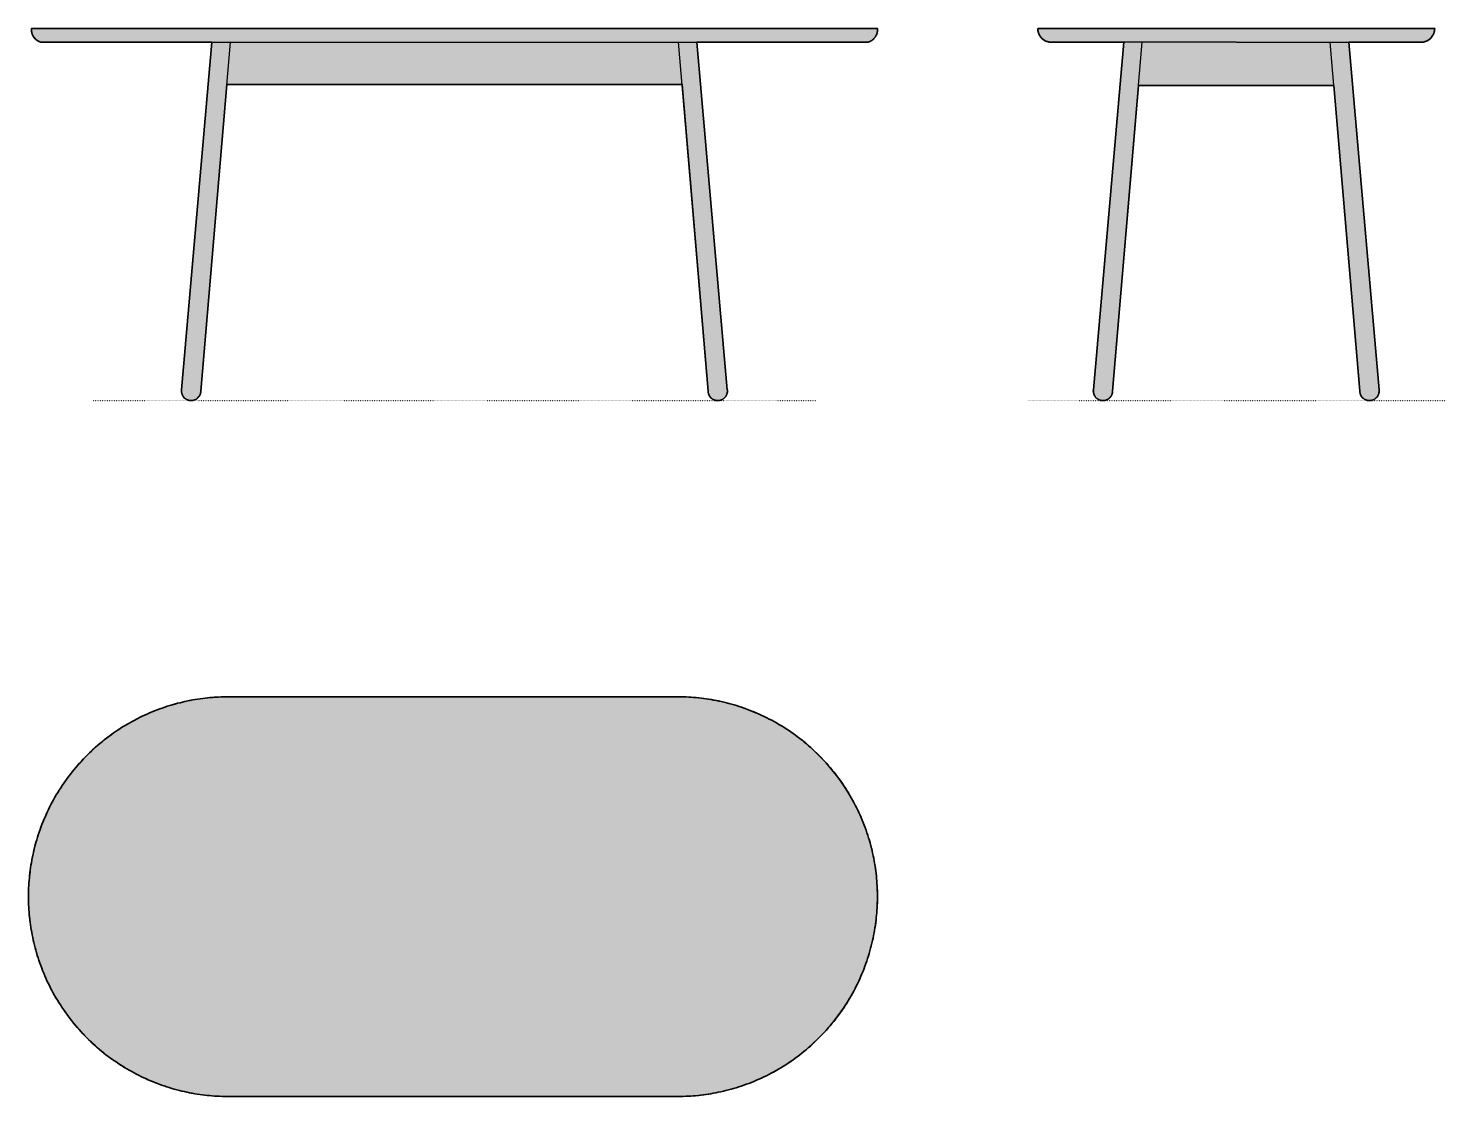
# Model space of a CAD drawing. Header units: millimetres. Extents: x -122 to 2549, y -1312 to 701.
import ezdxf

# ---------------------------------------------------------------- set-up
doc = ezdxf.new("R2010")
doc.units = ezdxf.units.MM
doc.linetypes.add('Dots', pattern=[1, 0, -1])
doc.layers.add('Blocks', color=7, linetype='Continuous')
doc.layers.add('Blocks$Fill', color=7, linetype='Continuous', true_color=0xffffff)
for name, color, linetype, lineweight, true_color in [('Blocks$Inner', 7, 'Continuous', 25, 0x007f00), ('Blocks$Outline', 7, 'Continuous', 35, 0xff3f3f), ('Groud', 7, 'Dots', 25, 0x243775)]:
    doc.layers.add(name, color=color, linetype=linetype, lineweight=lineweight, true_color=true_color)

# ---------------------------------------------------------------- blocks, each defined once
blk = doc.blocks.new('Nest Oak Coffe Table Top')
at = {"layer": 'Blocks$Fill'}
blk.add_hatch(color=256, dxfattribs=at).paths.add_polyline_path([(1083.1, 365.8), (1083, 374.1), (1082.6, 382.6), (1082.1, 391), (1081.4, 399.6), (1080.5, 408.2), (1079.4, 416.8), (1078.1, 425.5), (1076.5, 434.2), (1074.8, 442.9), (1072.8, 451.6), (1070.6, 460.4), (1068.2, 469.2), (1065.5, 477.9), (1062.6, 486.6), (1059.5, 495.3), (1056.2, 504), (1052.6, 512.7), (1048.8, 521.3), (1044.8, 529.8), (1040.5, 538.2), (1036, 546.6), (1031.3, 554.9), (1026.3, 563.1), (1021.1, 571.2), (1015.7, 579.2), (1010.1, 587.1), (1004.3, 594.8), (998.3, 602.4), (992, 609.8), (985.6, 617.1), (979, 624.2), (972.2, 631.2), (965.2, 637.9), (958.1, 644.5), (950.8, 650.9), (943.3, 657.1), (935.7, 663.1), (927.9, 668.9), (920, 674.5), (912, 679.8), (903.9, 685), (895.7, 689.9), (887.4, 694.6), (879, 699), (870.5, 703.3), (862, 707.3), (853.4, 711.1), (844.7, 714.6), (836, 717.9), (827.3, 721), (818.5, 723.8), (809.8, 726.4), (801, 728.8), (792.2, 731), (783.5, 732.9), (774.8, 734.6), (766, 736.2), (757.4, 737.4), (748.7, 738.5), (740.1, 739.4), (731.6, 740.1), (723.1, 740.5), (714.7, 740.8), (706.4, 740.9), (698, 740.8), (689.6, 740.5), (681.1, 740), (672.6, 739.4), (664, 738.5), (655.4, 737.4), (646.7, 736.1), (638, 734.6), (629.2, 732.9), (620.5, 731), (611.7, 728.8), (602.9, 726.4), (594.2, 723.8), (585.4, 720.9), (576.7, 717.8), (568, 714.5), (559.4, 711), (550.8, 707.2), (542.2, 703.2), (533.8, 699), (525.4, 694.5), (517, 689.8), (508.8, 684.9), (500.7, 679.7), (492.7, 674.4), (484.8, 668.8), (477.1, 663), (469.5, 657), (462, 650.8), (454.7, 644.4), (447.6, 637.8), (440.6, 631), (433.8, 624.1), (427.2, 617), (420.7, 609.7), (414.5, 602.2), (408.5, 594.6), (402.7, 586.9), (397.1, 579), (391.7, 571.1), (386.5, 563), (381.5, 554.8), (376.8, 546.5), (372.3, 538.1), (368.1, 529.6), (364, 521.1), (360.2, 512.5), (356.6, 503.9), (353.3, 495.2), (350.2, 486.5), (347.3, 477.7), (344.7, 469), (342.2, 460.2), (340, 451.5), (338.1, 442.7), (336.3, 434), (334.8, 425.3), (333.5, 416.6), (332.4, 408), (331.5, 399.4), (330.8, 390.9), (330.3, 382.4), (329.9, 374), (329.8, 365.6), (329.8, -58.7), (329.8, -483.8), (329.9, -492.2), (330.3, -500.6), (330.8, -509.1), (331.5, -517.6), (332.4, -526.2), (333.5, -534.8), (334.8, -543.5), (336.3, -552.2), (338.1, -560.9), (340, -569.7), (342.2, -578.4), (344.7, -587.2), (347.3, -595.9), (350.2, -604.7), (353.3, -613.4), (356.6, -622.1), (360.2, -630.7), (364, -639.3), (368.1, -647.8), (372.3, -656.3), (376.8, -664.7), (381.5, -673), (386.5, -681.2), (391.7, -689.3), (397.1, -697.3), (402.7, -705.1), (408.5, -712.8), (414.5, -720.4), (420.7, -727.9), (427.2, -735.2), (433.8, -742.3), (440.6, -749.2), (447.6, -756), (454.7, -762.6), (462, -769), (469.5, -775.2), (477.1, -781.2), (484.8, -787), (492.7, -792.6), (500.7, -797.9), (508.8, -803.1), (517, -808), (525.4, -812.7), (533.8, -817.2), (542.2, -821.4), (550.8, -825.4), (559.4, -829.2), (568, -832.7), (576.7, -836.1), (585.4, -839.1), (594.2, -842), (602.9, -844.6), (611.7, -847), (620.5, -849.2), (629.2, -851.1), (638, -852.8), (646.7, -854.3), (655.4, -855.6), (664, -856.7), (672.6, -857.6), (681.1, -858.3), (689.6, -858.7), (698, -859), (706.4, -859.1), (714.7, -859), (723.1, -858.7), (731.6, -858.3), (740.1, -857.6), (748.7, -856.7), (757.4, -855.6), (766, -854.4), (774.8, -852.9), (783.5, -851.1), (792.2, -849.2), (801, -847), (809.8, -844.7), (818.5, -842), (827.3, -839.2), (836, -836.1), (844.7, -832.8), (853.4, -829.3), (862, -825.5), (870.5, -821.5), (879, -817.3), (887.4, -812.8), (895.7, -808.1), (903.9, -803.2), (912, -798), (920, -792.7), (927.9, -787.1), (935.7, -781.3), (943.3, -775.3), (950.8, -769.1), (958.1, -762.7), (965.2, -756.1), (972.2, -749.4), (979, -742.4), (985.6, -735.3), (992, -728), (998.3, -720.6), (1004.3, -713), (1010.1, -705.3), (1015.7, -697.4), (1021.1, -689.4), (1026.3, -681.3), (1031.3, -673.1), (1036, -664.8), (1040.5, -656.5), (1044.8, -648), (1048.8, -639.5), (1052.6, -630.9), (1056.2, -622.2), (1059.5, -613.6), (1062.6, -604.8), (1065.5, -596.1), (1068.2, -587.4), (1070.6, -578.6), (1072.8, -569.8), (1074.8, -561.1), (1076.5, -552.4), (1078.1, -543.7), (1079.4, -535), (1080.5, -526.4), (1081.4, -517.8), (1082.1, -509.2), (1082.6, -500.8), (1083, -492.3), (1083.1, -484), (1083.1, -58.7)], flags=0)
at = {"layer": 'Blocks$Inner'}
for points in [[(329.8, 365.6), (329.8, -58.7), (329.8, -483.8)], [(1083.1, -484), (1083.1, -58.7), (1083.1, 365.8)]]:
    blk.add_lwpolyline(points, dxfattribs=at)
blk.add_arc((706.4, 364.3), 376.6, 0.2332, 179.7937, dxfattribs=at)
blk.add_rational_spline([(329.8, -483.8), (331.2, -859), (706.4, -859.1), (1081.6, -859.2), (1083.1, -484)], [1, 0.708461529616, 1, 0.708461529616, 1], degree=2, knots=[2029.010522, 2029.010522, 2029.010522, 2619.179502, 2619.179502, 3209.348481, 3209.348481, 3209.348481], dxfattribs=at)
at = {"layer": 'Blocks$Outline'}
blk.add_rational_spline([(1083.1, 365.8), (1081.6, 741), (706.4, 740.9), (331.2, 740.8), (329.8, 365.6), (329.8, 153.5), (329.8, -58.7), (329.8, -271.3), (329.8, -483.8), (331.2, -859), (706.4, -859.1), (1081.6, -859.2), (1083.1, -484), (1083.1, -271.4), (1083.1, -58.7), (1083.1, 153.5), (1083.1, 365.8)], [1, 0.708461529616, 1, 0.708461529616, 1, 1, 1, 1, 1, 0.708461529616, 1, 0.708461529616, 1, 1, 1, 1, 1], degree=2, knots=[0, 0, 0, 590.168979, 590.168979, 1180.337959, 1180.337959, 1604.674241, 1604.674241, 2029.010522, 2029.010522, 2619.179502, 2619.179502, 3209.348481, 3209.348481, 3633.862103, 3633.862103, 4058.375724, 4058.375724, 4058.375724], dxfattribs=at)
blk = doc.blocks.new('Nest Oak Coffe Table Side')
at = {"layer": 'Blocks$Fill'}
blk.add_hatch(color=256, dxfattribs=at).paths.add_polyline_path([(745.4, 675.6), (745.9, 675.7), (746.4, 675.8), (746.9, 675.9), (747.4, 676), (747.9, 676.2), (748.5, 676.3), (749, 676.5), (749.5, 676.7), (750, 676.9), (750.5, 677.1), (751.1, 677.3), (751.6, 677.5), (752.1, 677.8), (752.6, 678), (753.1, 678.3), (753.6, 678.5), (754.1, 678.8), (754.6, 679.1), (755.1, 679.5), (755.6, 679.8), (756, 680.1), (756.5, 680.5), (757, 680.8), (757.4, 681.2), (757.9, 681.6), (758.3, 682), (758.7, 682.4), (759.1, 682.8), (759.6, 683.2), (760, 683.7), (760.4, 684.1), (760.7, 684.6), (761.1, 685), (761.5, 685.5), (761.8, 686), (762.2, 686.5), (762.5, 687), (762.8, 687.5), (763.1, 688), (763.4, 688.5), (763.7, 689), (763.9, 689.5), (764.2, 690), (764.4, 690.6), (764.7, 691.1), (764.9, 691.6), (765.1, 692.2), (765.3, 692.7), (765.4, 693.3), (765.6, 693.8), (765.7, 694.4), (765.9, 694.9), (766, 695.5), (766.1, 696), (766.2, 696.6), (766.3, 697.1), (766.4, 697.6), (766.4, 698.2), (766.5, 698.7), (766.5, 699.3), (766.6, 699.8), (766.6, 700.3), (766.6, 700.9), (766.6, 701.4), (393.6, 701.4), (18.6, 701.4), (18.6, 700.9), (18.6, 700.3), (18.6, 699.8), (18.6, 699.3), (18.6, 698.7), (18.7, 698.2), (18.8, 697.6), (18.8, 697.1), (18.9, 696.6), (19, 696), (19.1, 695.5), (19.3, 694.9), (19.4, 694.4), (19.5, 693.8), (19.7, 693.3), (19.9, 692.7), (20.1, 692.2), (20.3, 691.6), (20.5, 691.1), (20.7, 690.6), (21, 690), (21.2, 689.5), (21.5, 689), (21.7, 688.5), (22, 688), (22.3, 687.5), (22.7, 687), (23, 686.5), (23.3, 686), (23.7, 685.5), (24, 685), (24.4, 684.6), (24.8, 684.1), (25.2, 683.7), (25.6, 683.2), (26, 682.8), (26.4, 682.4), (26.8, 682), (27.3, 681.6), (27.7, 681.2), (28.2, 680.8), (28.6, 680.5), (29.1, 680.1), (29.6, 679.8), (30.1, 679.5), (30.6, 679.1), (31.1, 678.8), (31.5, 678.5), (32, 678.3), (32.6, 678), (33.1, 677.8), (33.6, 677.5), (34.1, 677.3), (34.6, 677.1), (35.1, 676.9), (35.6, 676.7), (36.2, 676.5), (36.7, 676.3), (37.2, 676.2), (37.7, 676), (38.2, 675.9), (38.8, 675.8), (39.3, 675.7), (39.8, 675.6), (180.6, 675.6), (123.4, 20.5), (123.4, 20.1), (123.4, 19.6), (123.3, 19.2), (123.3, 18.7), (123.3, 18.3), (123.3, 17.8), (123.3, 17.4), (123.3, 16.9), (123.4, 16.4), (123.4, 16), (123.5, 15.5), (123.5, 15), (123.6, 14.6), (123.7, 14.1), (123.8, 13.7), (124, 13.2), (124.1, 12.8), (124.2, 12.3), (124.4, 11.9), (124.6, 11.5), (124.7, 11), (124.9, 10.6), (125.1, 10.2), (125.3, 9.8), (125.5, 9.4), (125.8, 9), (126, 8.6), (126.3, 8.2), (126.5, 7.8), (126.8, 7.4), (127, 7.1), (127.3, 6.7), (127.6, 6.4), (127.9, 6), (128.2, 5.7), (128.5, 5.4), (128.8, 5), (129.2, 4.7), (129.5, 4.4), (129.9, 4.1), (130.2, 3.8), (130.6, 3.5), (131, 3.3), (131.4, 3), (131.8, 2.7), (132.2, 2.5), (132.6, 2.3), (133, 2), (133.4, 1.8), (133.8, 1.6), (134.2, 1.4), (134.7, 1.3), (135.1, 1.1), (135.5, 0.9), (136, 0.8), (136.4, 0.7), (136.9, 0.5), (137.3, 0.4), (137.8, 0.3), (138.2, 0.2), (138.7, 0.2), (139.1, 0.1), (139.6, 0), (140, 0), (140.5, 0), (140.9, 0), (141.4, -0.1), (141.8, -0.1), (142.3, 0), (142.7, 0), (143.2, 0), (143.7, 0.1), (144.1, 0.1), (144.6, 0.2), (145, 0.3), (145.5, 0.4), (145.9, 0.5), (146.4, 0.6), (146.8, 0.8), (147.3, 0.9), (147.7, 1.1), (148.2, 1.2), (148.6, 1.4), (149, 1.6), (149.4, 1.8), (149.9, 2), (150.3, 2.2), (150.7, 2.4), (151.1, 2.7), (151.5, 2.9), (151.8, 3.2), (152.2, 3.5), (152.6, 3.7), (152.9, 4), (153.3, 4.3), (153.6, 4.6), (153.9, 4.9), (154.3, 5.2), (154.6, 5.5), (154.9, 5.9), (155.2, 6.2), (155.5, 6.6), (155.8, 6.9), (156.1, 7.3), (156.3, 7.7), (156.6, 8.1), (156.9, 8.5), (157.1, 8.8), (157.3, 9.3), (157.6, 9.7), (157.8, 10.1), (158, 10.5), (158.2, 10.9), (158.3, 11.4), (158.5, 11.8), (158.7, 12.2), (158.8, 12.7), (158.9, 13.1), (159.1, 13.6), (159.2, 14), (159.3, 14.5), (159.4, 14.9), (159.4, 15.4), (159.5, 15.8), (159.5, 16.3), (159.6, 16.7), (159.6, 17.2), (159.6, 17.6), (208.6, 593.7), (576.6, 593.7), (625.5, 17.6), (625.5, 17.2), (625.6, 16.7), (625.6, 16.3), (625.6, 15.8), (625.7, 15.4), (625.8, 14.9), (625.9, 14.5), (626, 14), (626.1, 13.6), (626.2, 13.1), (626.3, 12.7), (626.5, 12.2), (626.6, 11.8), (626.8, 11.4), (627, 10.9), (627.2, 10.5), (627.4, 10.1), (627.6, 9.7), (627.8, 9.3), (628, 8.8), (628.3, 8.5), (628.5, 8.1), (628.8, 7.7), (629.1, 7.3), (629.4, 6.9), (629.6, 6.6), (629.9, 6.2), (630.2, 5.9), (630.6, 5.5), (630.9, 5.2), (631.2, 4.9), (631.5, 4.6), (631.9, 4.3), (632.2, 4), (632.6, 3.7), (632.9, 3.5), (633.3, 3.2), (633.7, 2.9), (634.1, 2.7), (634.5, 2.4), (634.9, 2.2), (635.3, 2), (635.7, 1.8), (636.1, 1.6), (636.5, 1.4), (637, 1.2), (637.4, 1.1), (637.9, 0.9), (638.3, 0.8), (638.7, 0.6), (639.2, 0.5), (639.6, 0.4), (640.1, 0.3), (640.6, 0.2), (641, 0.1), (641.5, 0.1), (641.9, 0), (642.4, 0), (642.9, 0), (643.3, -0.1), (643.8, -0.1), (644.2, 0), (644.7, 0), (645.1, 0), (645.6, 0), (646, 0.1), (646.5, 0.2), (646.9, 0.2), (647.4, 0.3), (647.8, 0.4), (648.3, 0.5), (648.7, 0.7), (649.2, 0.8), (649.6, 0.9), (650, 1.1), (650.5, 1.3), (650.9, 1.4), (651.3, 1.6), (651.8, 1.8), (652.2, 2), (652.6, 2.3), (653, 2.5), (653.4, 2.7), (653.8, 3), (654.2, 3.3), (654.5, 3.5), (654.9, 3.8), (655.3, 4.1), (655.6, 4.4), (656, 4.7), (656.3, 5), (656.6, 5.4), (656.9, 5.7), (657.2, 6), (657.5, 6.4), (657.8, 6.7), (658.1, 7.1), (658.4, 7.4), (658.6, 7.8), (658.9, 8.2), (659.1, 8.6), (659.4, 9), (659.6, 9.4), (659.8, 9.8), (660, 10.2), (660.2, 10.6), (660.4, 11), (660.6, 11.5), (660.8, 11.9), (660.9, 12.3), (661.1, 12.8), (661.2, 13.2), (661.3, 13.7), (661.4, 14.1), (661.5, 14.6), (661.6, 15), (661.7, 15.5), (661.7, 16), (661.8, 16.4), (661.8, 16.9), (661.8, 17.4), (661.9, 17.8), (661.9, 18.3), (661.8, 18.7), (661.8, 19.2), (661.8, 19.6), (661.7, 20.1), (661.7, 20.5), (604.5, 675.6), (745.4, 675.6)], flags=0)
at = {"layer": 'Blocks$Inner'}
for p, q in [((18.6, 701.4), (393.6, 701.4)), ((766.6, 701.4), (391.5, 701.4)), ((392.2, 675.6), (39.8, 675.6)), ((180.6, 675.6), (123.4, 20.5)), ((159.6, 17.6), (215.5, 675.6)), ((393, 675.6), (745.4, 675.6)), ((625.5, 17.6), (569.6, 675.6)), ((604.5, 675.6), (661.7, 20.5))]:
    blk.add_line(p, q, dxfattribs=at)
blk.add_polyline3d([(208.6, 593.7, 0), (576.6, 593.7, 0)], close=True, dxfattribs=at)
at = {"layer": 'Blocks$Inner', "extrusion": (0, 0, -1)}
for centre, radius, start, end in [((-44.2, 700.9), 25.7, 279.9755, 1.1396), ((-643.7, 18.1), 18.2, 172.3515, 358.5032)]:
    blk.add_arc(centre, radius, start, end, dxfattribs=at)
at = {"layer": 'Blocks$Inner'}
for centre, radius, start, end in [((740.9, 700.9), 25.7, 279.9755, 1.1396), ((141.5, 18.1), 18.2, 172.3515, 358.5032)]:
    blk.add_arc(centre, radius, start, end, dxfattribs=at)
at = {"layer": 'Blocks$Outline'}
for points in [[(393.6, 701.4), (18.6, 701.4)], [(766.6, 701.4), (393.6, 701.4)], [(39.8, 675.6), (180.6, 675.6)], [(180.6, 675.6), (123.4, 20.5)], [(661.7, 20.5), (604.5, 675.6)], [(604.5, 675.6), (745.4, 675.6)], [(159.6, 17.6), (208.6, 593.7)], [(208.6, 593.7), (576.6, 593.7)], [(576.6, 593.7), (625.5, 17.6)]]:
    blk.add_lwpolyline(points, dxfattribs=at)
for points, weights in [([(18.6, 701.4), (18.1, 679.4), (39.8, 675.6)], [1, 0.759475229811, 1]), ([(745.4, 675.6), (767, 679.4), (766.6, 701.4)], [1, 0.759475229813, 1])]:
    blk.add_rational_spline(points, weights, degree=2, dxfattribs=at)
for points in [[(123.4, 20.5), (122.4, 12.8), (127.3, 6.7), (132.2, 0.6), (140, 0), (147.8, -0.6), (153.6, 4.6), (159.4, 9.8), (159.6, 17.6)], [(625.5, 17.6), (625.7, 9.8), (631.5, 4.6), (637.3, -0.6), (645.1, 0), (652.9, 0.6), (657.8, 6.7), (662.7, 12.8), (661.7, 20.5)]]:
    blk.add_rational_spline(points, [1, 0.918660538502, 1, 0.918660538502, 1, 0.918660538502, 1, 0.918660538502, 1], degree=2, knots=[0, 0, 0, 14.76321, 14.76321, 29.526419, 29.526419, 44.289629, 44.289629, 59.052839, 59.052839, 59.052839], dxfattribs=at)
blk = doc.blocks.new('Nest Oak Coffe Table Front')
at = {"layer": 'Blocks$Fill'}
blk.add_hatch(color=256, dxfattribs=at).paths.add_polyline_path([(1460.6, 675.6), (1461.1, 675.7), (1461.6, 675.9), (1462, 676.1), (1462.5, 676.2), (1462.9, 676.4), (1463.4, 676.6), (1463.9, 676.8), (1464.3, 677), (1464.8, 677.3), (1465.2, 677.5), (1465.7, 677.8), (1466.1, 678), (1466.6, 678.3), (1467, 678.6), (1467.5, 678.9), (1467.9, 679.2), (1468.3, 679.5), (1468.7, 679.8), (1469.1, 680.2), (1469.6, 680.5), (1470, 680.9), (1470.4, 681.2), (1470.7, 681.6), (1471.1, 682), (1471.5, 682.4), (1471.9, 682.8), (1472.2, 683.2), (1472.6, 683.6), (1472.9, 684.1), (1473.2, 684.5), (1473.5, 685), (1473.8, 685.4), (1474.1, 685.9), (1474.4, 686.3), (1474.7, 686.8), (1475, 687.3), (1475.2, 687.8), (1475.5, 688.2), (1475.7, 688.7), (1475.9, 689.2), (1476.1, 689.7), (1476.3, 690.2), (1476.5, 690.7), (1476.7, 691.2), (1476.8, 691.8), (1477, 692.3), (1477.1, 692.8), (1477.3, 693.3), (1477.4, 693.8), (1477.5, 694.3), (1477.6, 694.9), (1477.7, 695.4), (1477.7, 695.9), (1477.8, 696.4), (1477.8, 696.9), (1477.9, 697.4), (1477.9, 697.9), (1477.9, 698.4), (1477.9, 698.9), (1477.9, 699.4), (1477.9, 699.9), (1477.9, 700.4), (1477.8, 700.9), (1477.8, 701.4), (680.7, 701.4), (-116.5, 701.4), (-116.5, 700.9), (-116.6, 700.4), (-116.6, 699.9), (-116.6, 699.4), (-116.6, 698.9), (-116.6, 698.4), (-116.6, 697.9), (-116.6, 697.4), (-116.5, 696.9), (-116.5, 696.4), (-116.4, 695.9), (-116.4, 695.4), (-116.3, 694.9), (-116.2, 694.3), (-116.1, 693.8), (-116, 693.3), (-115.8, 692.8), (-115.7, 692.3), (-115.5, 691.8), (-115.4, 691.2), (-115.2, 690.7), (-115, 690.2), (-114.8, 689.7), (-114.6, 689.2), (-114.4, 688.7), (-114.2, 688.2), (-113.9, 687.8), (-113.7, 687.3), (-113.4, 686.8), (-113.1, 686.3), (-112.8, 685.9), (-112.5, 685.4), (-112.2, 685), (-111.9, 684.5), (-111.6, 684.1), (-111.3, 683.6), (-110.9, 683.2), (-110.6, 682.8), (-110.2, 682.4), (-109.8, 682), (-109.4, 681.6), (-109, 681.2), (-108.7, 680.9), (-108.3, 680.5), (-107.8, 680.2), (-107.4, 679.8), (-107, 679.5), (-106.6, 679.2), (-106.2, 678.9), (-105.7, 678.6), (-105.3, 678.3), (-104.8, 678), (-104.4, 677.8), (-103.9, 677.5), (-103.5, 677.3), (-103, 677), (-102.6, 676.8), (-102.1, 676.6), (-101.6, 676.4), (-101.2, 676.2), (-100.7, 676.1), (-100.3, 675.9), (-99.8, 675.7), (-99.3, 675.6), (223.6, 675.6), (166.4, 20.5), (166.4, 20.1), (166.3, 19.6), (166.3, 19.2), (166.3, 18.7), (166.3, 18.3), (166.3, 17.8), (166.3, 17.4), (166.3, 16.9), (166.3, 16.4), (166.4, 16), (166.5, 15.5), (166.5, 15), (166.6, 14.6), (166.7, 14.1), (166.8, 13.7), (166.9, 13.2), (167.1, 12.8), (167.2, 12.3), (167.4, 11.9), (167.5, 11.5), (167.7, 11), (167.9, 10.6), (168.1, 10.2), (168.3, 9.8), (168.5, 9.4), (168.7, 9), (169, 8.6), (169.2, 8.2), (169.5, 7.8), (169.7, 7.4), (170, 7.1), (170.3, 6.7), (170.6, 6.4), (170.9, 6), (171.2, 5.7), (171.5, 5.4), (171.8, 5), (172.2, 4.7), (172.5, 4.4), (172.9, 4.1), (173.2, 3.8), (173.6, 3.5), (174, 3.3), (174.3, 3), (174.7, 2.7), (175.1, 2.5), (175.5, 2.3), (176, 2), (176.4, 1.8), (176.8, 1.6), (177.2, 1.4), (177.6, 1.3), (178.1, 1.1), (178.5, 0.9), (179, 0.8), (179.4, 0.7), (179.8, 0.5), (180.3, 0.4), (180.7, 0.3), (181.2, 0.2), (181.6, 0.2), (182.1, 0.1), (182.5, 0), (183, 0), (183.4, 0), (183.9, 0), (184.3, -0.1), (184.8, -0.1), (185.3, 0), (185.7, 0), (186.2, 0), (186.6, 0.1), (187.1, 0.1), (187.6, 0.2), (188, 0.3), (188.5, 0.4), (188.9, 0.5), (189.4, 0.6), (189.8, 0.8), (190.3, 0.9), (190.7, 1.1), (191.1, 1.2), (191.6, 1.4), (192, 1.6), (192.4, 1.8), (192.8, 2), (193.2, 2.2), (193.7, 2.4), (194, 2.7), (194.4, 2.9), (194.8, 3.2), (195.2, 3.5), (195.6, 3.7), (195.9, 4), (196.3, 4.3), (196.6, 4.6), (196.9, 4.9), (197.2, 5.2), (197.6, 5.5), (197.9, 5.9), (198.2, 6.2), (198.5, 6.6), (198.8, 6.9), (199, 7.3), (199.3, 7.7), (199.6, 8.1), (199.8, 8.5), (200.1, 8.8), (200.3, 9.3), (200.5, 9.7), (200.7, 10.1), (200.9, 10.5), (201.1, 10.9), (201.3, 11.4), (201.5, 11.8), (201.6, 12.2), (201.8, 12.7), (201.9, 13.1), (202, 13.6), (202.1, 14), (202.2, 14.5), (202.3, 14.9), (202.4, 15.4), (202.5, 15.8), (202.5, 16.3), (202.6, 16.7), (202.6, 17.2), (202.6, 17.6), (251.7, 595.7), (680.7, 595.7), (1109.6, 595.7), (1158.7, 17.6), (1158.7, 17.2), (1158.7, 16.7), (1158.8, 16.3), (1158.8, 15.8), (1158.9, 15.4), (1159, 14.9), (1159.1, 14.5), (1159.2, 14), (1159.3, 13.6), (1159.4, 13.1), (1159.5, 12.7), (1159.7, 12.2), (1159.8, 11.8), (1160, 11.4), (1160.2, 10.9), (1160.4, 10.5), (1160.6, 10.1), (1160.8, 9.7), (1161, 9.3), (1161.2, 8.8), (1161.5, 8.5), (1161.7, 8.1), (1162, 7.7), (1162.3, 7.3), (1162.5, 6.9), (1162.8, 6.6), (1163.1, 6.2), (1163.4, 5.9), (1163.7, 5.5), (1164.1, 5.2), (1164.4, 4.9), (1164.7, 4.6), (1165, 4.3), (1165.4, 4), (1165.8, 3.7), (1166.1, 3.5), (1166.5, 3.2), (1166.9, 2.9), (1167.3, 2.7), (1167.7, 2.4), (1168.1, 2.2), (1168.5, 2), (1168.9, 1.8), (1169.3, 1.6), (1169.7, 1.4), (1170.2, 1.2), (1170.6, 1.1), (1171, 0.9), (1171.5, 0.8), (1171.9, 0.6), (1172.4, 0.5), (1172.8, 0.4), (1173.3, 0.3), (1173.7, 0.2), (1174.2, 0.1), (1174.7, 0.1), (1175.1, 0), (1175.6, 0), (1176, 0), (1176.5, -0.1), (1177, -0.1), (1177.4, 0), (1177.9, 0), (1178.3, 0), (1178.8, 0), (1179.2, 0.1), (1179.7, 0.2), (1180.1, 0.2), (1180.6, 0.3), (1181, 0.4), (1181.5, 0.5), (1181.9, 0.7), (1182.3, 0.8), (1182.8, 0.9), (1183.2, 1.1), (1183.7, 1.3), (1184.1, 1.4), (1184.5, 1.6), (1184.9, 1.8), (1185.4, 2), (1185.8, 2.3), (1186.2, 2.5), (1186.6, 2.7), (1187, 3), (1187.3, 3.3), (1187.7, 3.5), (1188.1, 3.8), (1188.4, 4.1), (1188.8, 4.4), (1189.1, 4.7), (1189.5, 5), (1189.8, 5.4), (1190.1, 5.7), (1190.4, 6), (1190.7, 6.4), (1191, 6.7), (1191.3, 7.1), (1191.6, 7.4), (1191.8, 7.8), (1192.1, 8.2), (1192.3, 8.6), (1192.6, 9), (1192.8, 9.4), (1193, 9.8), (1193.2, 10.2), (1193.4, 10.6), (1193.6, 11), (1193.8, 11.5), (1193.9, 11.9), (1194.1, 12.3), (1194.2, 12.8), (1194.4, 13.2), (1194.5, 13.7), (1194.6, 14.1), (1194.7, 14.6), (1194.8, 15), (1194.9, 15.5), (1194.9, 16), (1195, 16.4), (1195, 16.9), (1195, 17.4), (1195, 17.8), (1195, 18.3), (1195, 18.7), (1195, 19.2), (1195, 19.6), (1194.9, 20.1), (1194.9, 20.5), (1137.7, 675.6)], flags=0)
at = {"layer": 'Blocks$Inner'}
for p, q in [((223.6, 675.6), (166.4, 20.5)), ((202.6, 17.6), (258.5, 675.6)), ((1158.7, 17.6), (1102.8, 675.6)), ((1137.7, 675.6), (1194.9, 20.5))]:
    blk.add_line(p, q, dxfattribs=at)
for points in [[(1477.8, 701.4), (680.7, 701.4), (-116.5, 701.4)], [(-99.3, 675.6), (680.7, 675.6), (1460.6, 675.6)], [(1109.6, 595.7), (680.7, 595.7), (251.7, 595.7)]]:
    blk.add_lwpolyline(points, dxfattribs=at)
for centre, radius, start, end in [((-92.3, 698.9), 24.3, 174.0421, 253.1618), ((1453.6, 698.9), 24.3, 286.8382, 5.9579), ((184.4, 18.1), 18.2, 172.3515, 358.5032)]:
    blk.add_arc(centre, radius, start, end, dxfattribs=at)
at = {"layer": 'Blocks$Inner', "extrusion": (0, 0, -1)}
blk.add_arc((-1176.9, 18.1), 18.2, 172.3515, 358.5032, dxfattribs=at)
at = {"layer": 'Blocks$Outline'}
for points in [[(680.7, 701.4), (-116.5, 701.4)], [(1477.8, 701.4), (680.7, 701.4)], [(-99.3, 675.6), (223.6, 675.6)], [(223.6, 675.6), (166.4, 20.5)], [(1194.9, 20.5), (1137.7, 675.6)], [(1137.7, 675.6), (1460.6, 675.6)], [(202.6, 17.6), (251.7, 595.7)], [(251.7, 595.7), (680.7, 595.7)], [(680.7, 595.7), (1109.6, 595.7)], [(1109.6, 595.7), (1158.7, 17.6)]]:
    blk.add_lwpolyline(points, dxfattribs=at)
for points in [[(-116.5, 701.4), (-118.6, 681.4), (-99.3, 675.6)], [(1460.6, 675.6), (1479.9, 681.4), (1477.8, 701.4)]]:
    blk.add_rational_spline(points, [1, 0.770959923079, 1], degree=2, dxfattribs=at)
for points in [[(166.4, 20.5), (165.4, 12.8), (170.3, 6.7), (175.2, 0.6), (183, 0), (190.8, -0.6), (196.6, 4.6), (202.4, 9.8), (202.6, 17.6)], [(1158.7, 17.6), (1158.9, 9.8), (1164.7, 4.6), (1170.5, -0.6), (1178.3, 0), (1186.1, 0.6), (1191, 6.7), (1195.9, 12.8), (1194.9, 20.5)]]:
    blk.add_rational_spline(points, [1, 0.918660538502, 1, 0.918660538502, 1, 0.918660538502, 1, 0.918660538502, 1], degree=2, knots=[0, 0, 0, 14.76321, 14.76321, 29.526419, 29.526419, 44.289629, 44.289629, 59.052839, 59.052839, 59.052839], dxfattribs=at)

msp = doc.modelspace()

# ---------------------------------------------------------------- linework, layer by layer
at = {"layer": 'Groud'}
for points in [[(0, 0), (1361.3, 0)], [(1761.4, 0), (2548.7, 0)]]:
    msp.add_lwpolyline(points, dxfattribs=at)

# ---------------------------------------------------------------- block references
at = {"layer": 'Blocks'}
for name, p in [('Nest Oak Coffe Table Front', (0, 0)), ('Nest Oak Coffe Table Side', (1761.4, 0))]:
    msp.add_blockref(name, p, dxfattribs=at)
at = {"layer": 'Blocks', "rotation": 270.0000000000041}
msp.add_blockref('Nest Oak Coffe Table Top', (736.9, -228.3), dxfattribs=at)

doc.saveas('drawing.dxf')
